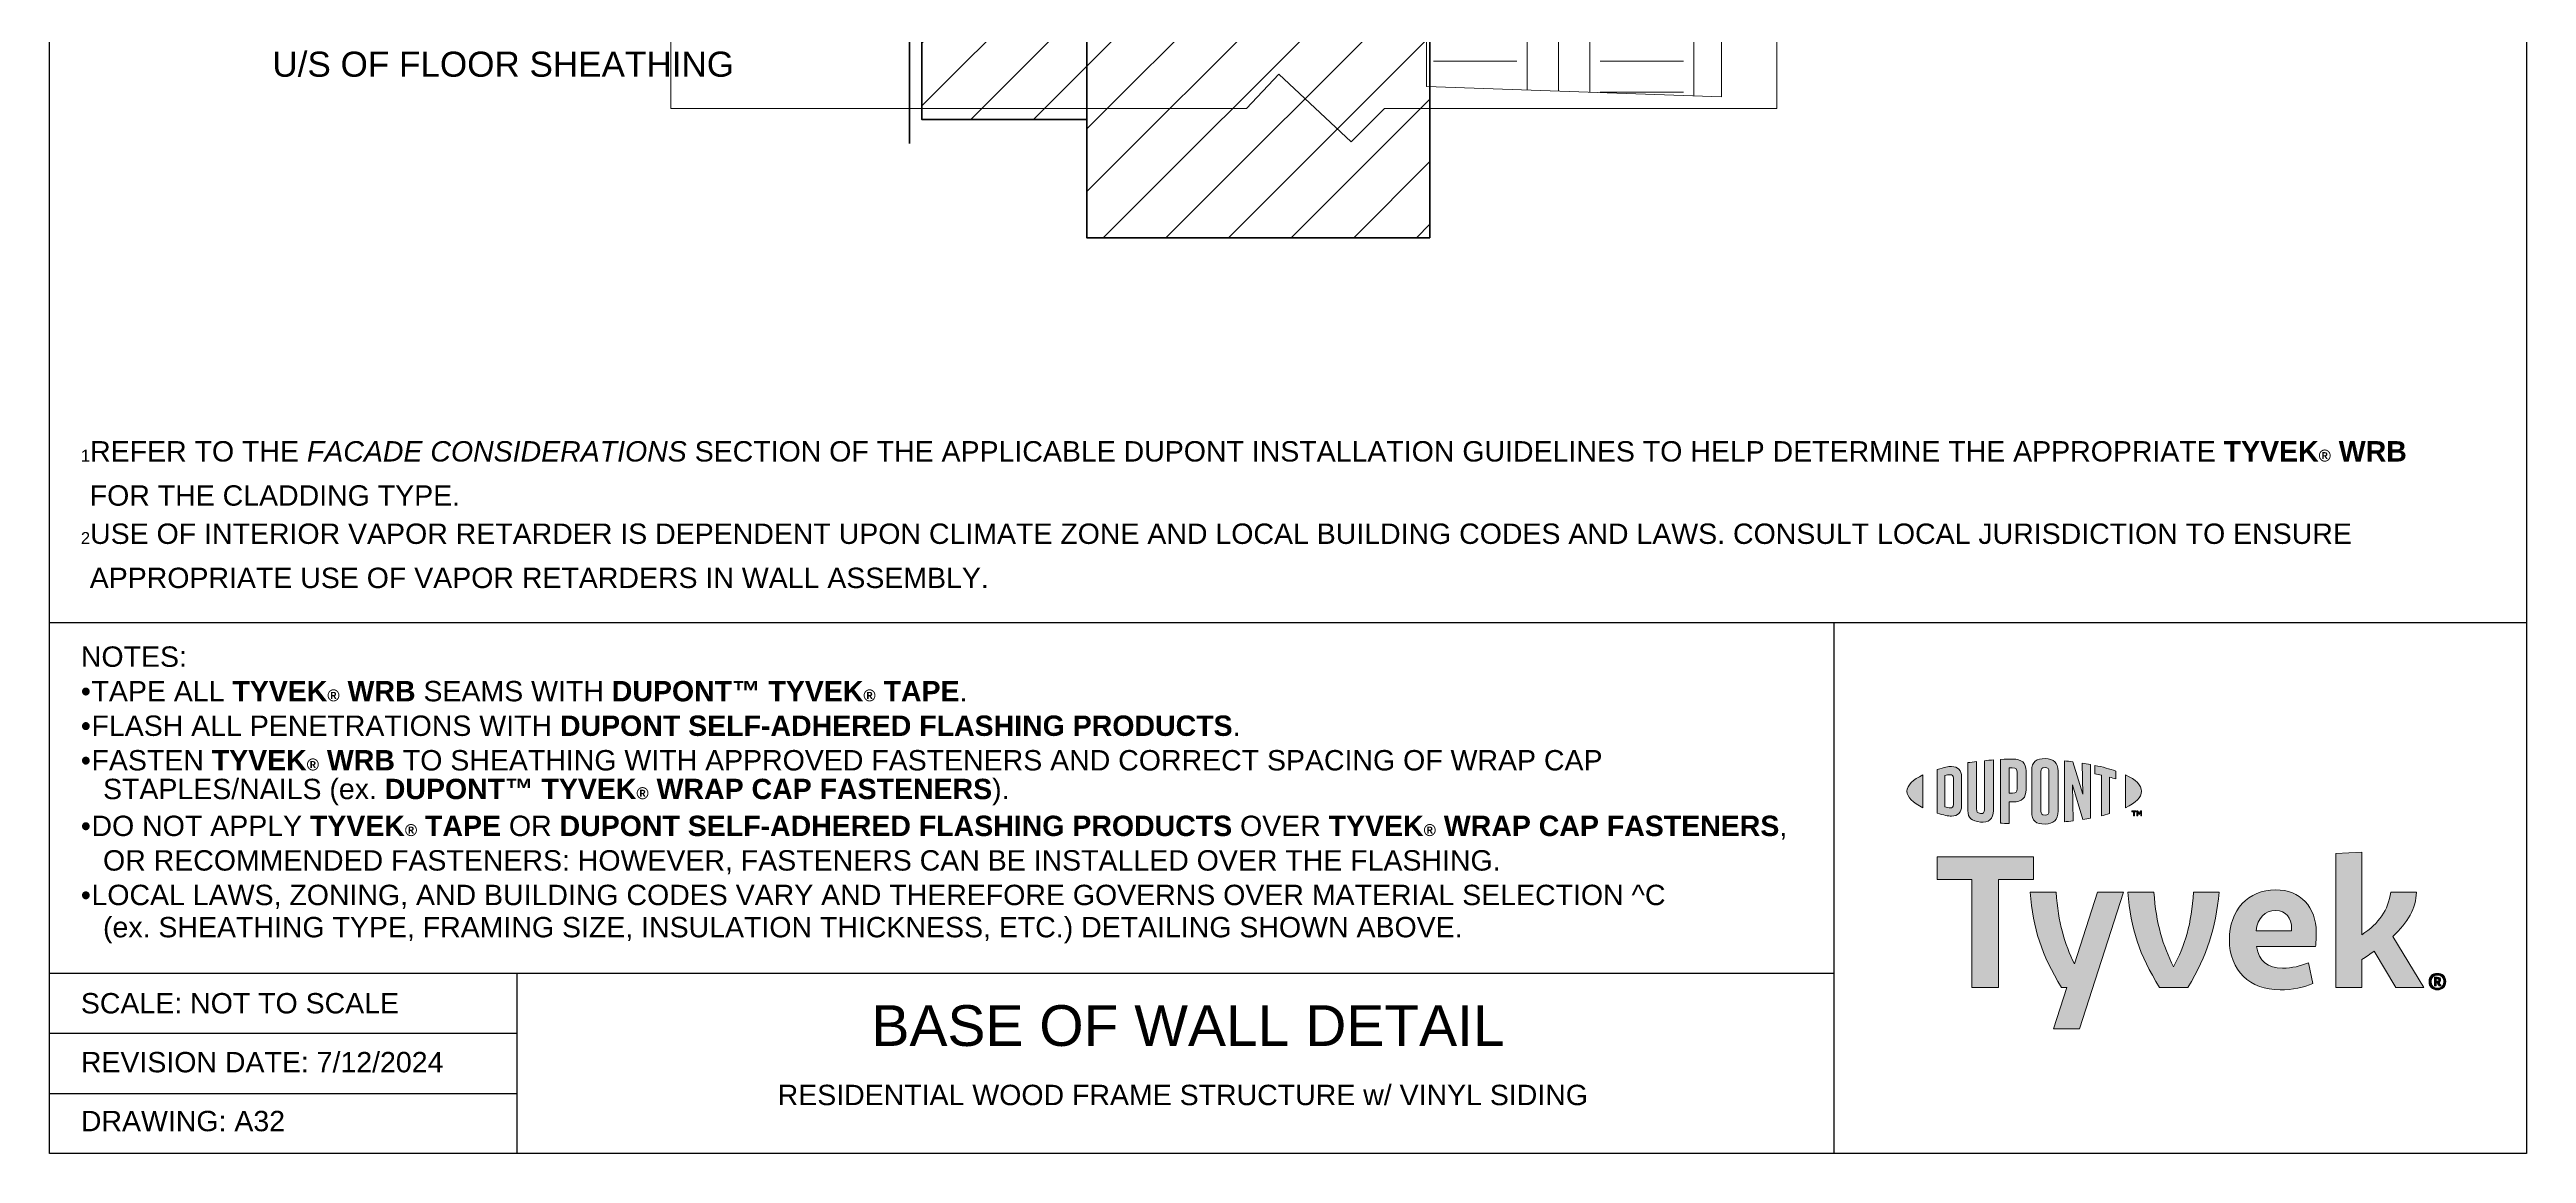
# Model space of a CAD drawing. Extents: x 26 to 585, y -763 to -29.
# Drawn here: x 26 to 585, y -763 to -514 of the extents above; entities that cross this region are included whole.
import ezdxf

# ---------------------------------------------------------------- set-up
doc = ezdxf.new("R2010")
doc.units = 0
doc.header["$MEASUREMENT"] = 0
for name, color, linetype, lineweight in [('background', 7, 'Continuous', 0), ('diagram', 7, 'Continuous', 0), ('text', 7, 'Continuous', 0)]:
    doc.layers.add(name, color=color, linetype=linetype, lineweight=lineweight)
pattern_1 = [(45, (0, 0), (-7.07107, 7.07107), [])]

# ---------------------------------------------------------------- blocks, each defined once
blk = doc.blocks.new('Block_1')
at = {"layer": 'background', "true_color": 0xe11b22, "transparency": 33554687}
h = blk.add_hatch(color=242, dxfattribs=at)
h.dxf.hatch_style = 2
edge = h.paths.add_edge_path()
edge.add_spline(control_points=[(456.13, -684.01), (456.13, -684.58), (455.78, -684.77), (455.38, -684.77), (455.06, -684.77), (454.57, -684.65), (454.17, -684.54), (454.17, -684.54), (454.17, -677.47), (454.17, -677.47), (454.57, -677.36), (455.06, -677.25), (455.38, -677.25), (455.78, -677.25), (456.13, -677.44), (456.13, -678.01), (456.13, -678.01), (456.13, -684.01), (456.13, -684.01)], knot_values=[0, 0, 0, 0, 1, 1, 1, 2, 2, 2, 3, 3, 3, 4, 4, 4, 5, 5, 5, 6, 6, 6, 6], degree=3, periodic=0)
edge = h.paths.add_edge_path()
edge.add_spline(control_points=[(455.64, -675.4), (455, -675.4), (454.08, -675.59), (452.41, -676.11), (452.41, -676.11), (452.41, -685.91), (452.41, -685.91), (453.88, -686.36), (455, -686.62), (455.64, -686.62), (457.12, -686.62), (457.95, -685.71), (457.95, -684.26), (457.95, -684.26), (457.95, -677.75), (457.95, -677.75), (457.95, -676.3), (457.12, -675.4), (455.64, -675.4)], knot_values=[0, 0, 0, 0, 1, 1, 1, 2, 2, 2, 3, 3, 3, 4, 4, 4, 5, 5, 5, 6, 6, 6, 6], degree=3, periodic=0)
h = blk.add_hatch(color=242, dxfattribs=at)
h.dxf.hatch_style = 2
edge = h.paths.add_edge_path()
edge.add_spline(control_points=[(463.1, -685.16), (463.1, -685.73), (462.91, -686.09), (462.2, -686), (461.5, -685.92), (461.32, -685.62), (461.32, -684.95), (461.32, -684.95), (461.32, -674.28), (461.32, -674.28), (460.85, -674.33), (459.82, -674.47), (459.38, -674.53), (459.38, -674.53), (459.38, -685.33), (459.38, -685.33), (459.38, -687.05), (460.22, -687.72), (462.2, -687.95), (464.01, -688.16), (465.12, -687.24), (465.12, -685.33), (465.12, -685.33), (465.12, -673.93), (465.12, -673.93), (464.74, -673.95), (463.5, -674.05), (463.1, -674.09), (463.1, -674.09), (463.1, -685.16), (463.1, -685.16)], knot_values=[0, 0, 0, 0, 1, 1, 1, 2, 2, 2, 3, 3, 3, 4, 4, 4, 5, 5, 5, 6, 6, 6, 7, 7, 7, 8, 8, 8, 9, 9, 9, 10, 10, 10, 10], degree=3, periodic=0)
h = blk.add_hatch(color=242, dxfattribs=at)
h.dxf.hatch_style = 2
edge = h.paths.add_edge_path()
edge.add_spline(control_points=[(470.46, -680.47), (470.46, -681.09), (470.24, -681.4), (469.42, -681.41), (469.42, -681.41), (468.72, -681.41), (468.72, -681.41), (468.72, -681.41), (468.72, -675.74), (468.72, -675.74), (469.03, -675.72), (469.2, -675.72), (469.39, -675.72), (470.27, -675.72), (470.46, -676.05), (470.46, -676.69), (470.46, -676.69), (470.46, -680.47), (470.46, -680.47)], knot_values=[0, 0, 0, 0, 1, 1, 1, 2, 2, 2, 3, 3, 3, 4, 4, 4, 5, 5, 5, 6, 6, 6, 6], degree=3, periodic=0)
edge = h.paths.add_edge_path()
edge.add_spline(control_points=[(469.51, -673.71), (469.15, -673.71), (467.87, -673.76), (466.7, -673.83), (466.7, -673.83), (466.7, -688.19), (466.7, -688.19), (467.1, -688.21), (468.15, -688.27), (468.72, -688.28), (468.72, -688.28), (468.72, -683.4), (468.72, -683.4), (468.72, -683.4), (469.51, -683.4), (469.51, -683.4), (471.62, -683.4), (472.5, -682.45), (472.5, -680.62), (472.5, -680.62), (472.5, -676.39), (472.5, -676.39), (472.5, -674.6), (471.51, -673.71), (469.51, -673.71)], knot_values=[0, 0, 0, 0, 1, 1, 1, 2, 2, 2, 3, 3, 3, 4, 4, 4, 5, 5, 5, 6, 6, 6, 7, 7, 7, 8, 8, 8, 8], degree=3, periodic=0)
h = blk.add_hatch(color=242, dxfattribs=at)
h.dxf.hatch_style = 2
edge = h.paths.add_edge_path()
edge.add_spline(control_points=[(477.67, -685.49), (477.67, -686.06), (477.48, -686.35), (476.77, -686.37), (476.03, -686.39), (475.83, -686.08), (475.83, -685.49), (475.83, -685.49), (475.83, -676.53), (475.83, -676.53), (475.83, -675.95), (476.03, -675.62), (476.77, -675.64), (477.48, -675.66), (477.67, -675.97), (477.67, -676.53), (477.67, -676.53), (477.67, -685.49), (477.67, -685.49)], knot_values=[0, 0, 0, 0, 1, 1, 1, 2, 2, 2, 3, 3, 3, 4, 4, 4, 5, 5, 5, 6, 6, 6, 6], degree=3, periodic=0)
edge = h.paths.add_edge_path()
edge.add_spline(control_points=[(476.77, -673.63), (474.89, -673.54), (473.78, -674.37), (473.78, -676.26), (473.78, -676.26), (473.78, -685.66), (473.78, -685.66), (473.78, -687.65), (474.79, -688.48), (476.77, -688.39), (478.7, -688.31), (479.71, -687.57), (479.71, -685.45), (479.71, -685.45), (479.71, -676.48), (479.71, -676.48), (479.71, -674.45), (478.8, -673.73), (476.77, -673.63)], knot_values=[0, 0, 0, 0, 1, 1, 1, 2, 2, 2, 3, 3, 3, 4, 4, 4, 5, 5, 5, 6, 6, 6, 6], degree=3, periodic=0)
h = blk.add_hatch(color=242, dxfattribs=at)
h.dxf.hatch_style = 2
edge = h.paths.add_edge_path()
edge.add_spline(control_points=[(485.31, -681.63), (485.31, -681.63), (483.07, -674.33), (483.07, -674.33), (482.46, -674.25), (481.73, -674.17), (481.16, -674.12), (481.16, -674.12), (481.16, -687.9), (481.16, -687.9), (481.56, -687.86), (482.57, -687.75), (483.1, -687.68), (483.1, -687.68), (482.94, -679.56), (482.94, -679.56), (482.94, -679.56), (485.31, -687.36), (485.31, -687.36), (485.81, -687.28), (486.55, -687.16), (487.03, -687.06), (487.03, -687.06), (487.03, -674.95), (487.03, -674.95), (486.53, -674.85), (485.61, -674.7), (485.17, -674.63), (485.17, -674.63), (485.31, -681.63), (485.31, -681.63)], knot_values=[0, 0, 0, 0, 1, 1, 1, 2, 2, 2, 3, 3, 3, 4, 4, 4, 5, 5, 5, 6, 6, 6, 7, 7, 7, 8, 8, 8, 9, 9, 9, 10, 10, 10, 10], degree=3, periodic=0)
h = blk.add_hatch(color=242, dxfattribs=at)
h.dxf.hatch_style = 2
edge = h.paths.add_edge_path()
edge.add_spline(control_points=[(488.03, -677.07), (488.53, -677.16), (489.02, -677.26), (489.5, -677.36), (489.5, -677.36), (489.5, -686.53), (489.5, -686.53), (489.94, -686.43), (490.76, -686.21), (491.31, -686.05), (491.31, -686.05), (491.31, -677.8), (491.31, -677.8), (491.83, -677.93), (492.33, -678.07), (492.78, -678.2), (492.78, -678.2), (492.78, -676.43), (492.78, -676.43), (491.35, -675.93), (489.82, -675.53), (488.03, -675.15), (488.03, -675.15), (488.03, -677.07), (488.03, -677.07)], knot_values=[0, 0, 0, 0, 1, 1, 1, 2, 2, 2, 3, 3, 3, 4, 4, 4, 5, 5, 5, 6, 6, 6, 7, 7, 7, 8, 8, 8, 8], degree=3, periodic=0)
h = blk.add_hatch(color=242, dxfattribs=at)
h.dxf.hatch_style = 2
edge = h.paths.add_edge_path()
edge.add_spline(control_points=[(445.62, -680.99), (445.62, -682.34), (446.93, -683.61), (449.23, -684.7), (449.23, -684.7), (449.23, -677.3), (449.23, -677.3), (446.93, -678.38), (445.62, -679.64), (445.62, -680.99)], knot_values=[0, 0, 0, 0, 1, 1, 1, 2, 2, 2, 3, 3, 3, 3], degree=3, periodic=0)
h = blk.add_hatch(color=242, dxfattribs=at)
h.dxf.hatch_style = 2
edge = h.paths.add_edge_path()
edge.add_spline(control_points=[(498.56, -680.99), (498.56, -682.35), (497.25, -683.61), (494.95, -684.7), (494.95, -684.7), (494.95, -677.3), (494.95, -677.3), (497.25, -678.38), (498.56, -679.64), (498.56, -680.99)], knot_values=[0, 0, 0, 0, 1, 1, 1, 2, 2, 2, 3, 3, 3, 3], degree=3, periodic=0)
h = blk.add_hatch(color=242, dxfattribs=at)
h.dxf.hatch_style = 2
edge = h.paths.add_edge_path()
edge.add_spline(control_points=[(497.49, -685.44), (497.49, -685.44), (497.71, -685.44), (497.71, -685.44), (497.71, -685.44), (498.03, -685.95), (498.03, -685.95), (498.03, -685.95), (498.35, -685.44), (498.35, -685.44), (498.35, -685.44), (498.56, -685.44), (498.56, -685.44), (498.56, -685.44), (498.56, -686.51), (498.56, -686.51), (498.56, -686.51), (498.37, -686.51), (498.37, -686.51), (498.37, -686.51), (498.37, -685.75), (498.37, -685.75), (498.37, -685.75), (498.04, -686.26), (498.04, -686.26), (498.04, -686.26), (498.02, -686.26), (498.02, -686.26), (498.02, -686.26), (497.69, -685.75), (497.69, -685.75), (497.69, -685.75), (497.69, -686.51), (497.69, -686.51), (497.69, -686.51), (497.49, -686.51), (497.49, -686.51), (497.49, -686.51), (497.49, -685.44), (497.49, -685.44)], knot_values=[0, 0, 0, 0, 1, 1, 1, 2, 2, 2, 3, 3, 3, 4, 4, 4, 5, 5, 5, 6, 6, 6, 7, 7, 7, 8, 8, 8, 9, 9, 9, 10, 10, 10, 11, 11, 11, 12, 12, 12, 13, 13, 13, 13], degree=3, periodic=0)
edge = h.paths.add_edge_path()
edge.add_spline(control_points=[(496.73, -685.63), (496.73, -685.63), (496.4, -685.63), (496.4, -685.63), (496.4, -685.63), (496.4, -685.44), (496.4, -685.44), (496.4, -685.44), (497.26, -685.44), (497.26, -685.44), (497.26, -685.44), (497.26, -685.63), (497.26, -685.63), (497.26, -685.63), (496.93, -685.63), (496.93, -685.63), (496.93, -685.63), (496.93, -686.51), (496.93, -686.51), (496.93, -686.51), (496.73, -686.51), (496.73, -686.51), (496.73, -686.51), (496.73, -685.63), (496.73, -685.63)], knot_values=[0, 0, 0, 0, 1, 1, 1, 2, 2, 2, 3, 3, 3, 4, 4, 4, 5, 5, 5, 6, 6, 6, 7, 7, 7, 8, 8, 8, 8], degree=3, periodic=0)
at = {"layer": 'background'}
for points, knots in [([(455.64, -675.4), (455, -675.4), (454.08, -675.59), (452.41, -676.11), (452.41, -676.11), (452.41, -685.91), (452.41, -685.91), (453.88, -686.36), (455, -686.62), (455.64, -686.62), (457.12, -686.62), (457.95, -685.71), (457.95, -684.26), (457.95, -684.26), (457.95, -677.75), (457.95, -677.75), (457.95, -676.3), (457.12, -675.4), (455.64, -675.4)], [0, 0, 0, 0, 1, 1, 1, 2, 2, 2, 3, 3, 3, 4, 4, 4, 5, 5, 5, 6, 6, 6, 6]), ([(463.1, -685.16), (463.1, -685.73), (462.91, -686.09), (462.2, -686), (461.5, -685.92), (461.32, -685.62), (461.32, -684.95), (461.32, -684.95), (461.32, -674.28), (461.32, -674.28), (460.85, -674.33), (459.82, -674.47), (459.38, -674.53), (459.38, -674.53), (459.38, -685.33), (459.38, -685.33), (459.38, -687.05), (460.22, -687.72), (462.2, -687.95), (464.01, -688.16), (465.12, -687.24), (465.12, -685.33), (465.12, -685.33), (465.12, -673.93), (465.12, -673.93), (464.74, -673.95), (463.5, -674.05), (463.1, -674.09), (463.1, -674.09), (463.1, -685.16), (463.1, -685.16)], [0, 0, 0, 0, 1, 1, 1, 2, 2, 2, 3, 3, 3, 4, 4, 4, 5, 5, 5, 6, 6, 6, 7, 7, 7, 8, 8, 8, 9, 9, 9, 10, 10, 10, 10]), ([(469.51, -673.71), (469.15, -673.71), (467.87, -673.76), (466.7, -673.83), (466.7, -673.83), (466.7, -688.19), (466.7, -688.19), (467.1, -688.21), (468.15, -688.27), (468.72, -688.28), (468.72, -688.28), (468.72, -683.4), (468.72, -683.4), (468.72, -683.4), (469.51, -683.4), (469.51, -683.4), (471.62, -683.4), (472.5, -682.45), (472.5, -680.62), (472.5, -680.62), (472.5, -676.39), (472.5, -676.39), (472.5, -674.6), (471.51, -673.71), (469.51, -673.71)], [0, 0, 0, 0, 1, 1, 1, 2, 2, 2, 3, 3, 3, 4, 4, 4, 5, 5, 5, 6, 6, 6, 7, 7, 7, 8, 8, 8, 8]), ([(470.46, -680.47), (470.46, -681.09), (470.24, -681.4), (469.42, -681.41), (469.42, -681.41), (468.72, -681.41), (468.72, -681.41), (468.72, -681.41), (468.72, -675.74), (468.72, -675.74), (469.03, -675.72), (469.2, -675.72), (469.39, -675.72), (470.27, -675.72), (470.46, -676.05), (470.46, -676.69), (470.46, -676.69), (470.46, -680.47), (470.46, -680.47)], [0, 0, 0, 0, 1, 1, 1, 2, 2, 2, 3, 3, 3, 4, 4, 4, 5, 5, 5, 6, 6, 6, 6]), ([(476.77, -673.63), (474.89, -673.54), (473.78, -674.37), (473.78, -676.26), (473.78, -676.26), (473.78, -685.66), (473.78, -685.66), (473.78, -687.65), (474.79, -688.48), (476.77, -688.39), (478.7, -688.31), (479.71, -687.57), (479.71, -685.45), (479.71, -685.45), (479.71, -676.48), (479.71, -676.48), (479.71, -674.45), (478.8, -673.73), (476.77, -673.63)], [0, 0, 0, 0, 1, 1, 1, 2, 2, 2, 3, 3, 3, 4, 4, 4, 5, 5, 5, 6, 6, 6, 6]), ([(477.67, -685.49), (477.67, -686.06), (477.48, -686.35), (476.77, -686.37), (476.03, -686.39), (475.83, -686.08), (475.83, -685.49), (475.83, -685.49), (475.83, -676.53), (475.83, -676.53), (475.83, -675.95), (476.03, -675.62), (476.77, -675.64), (477.48, -675.66), (477.67, -675.97), (477.67, -676.53), (477.67, -676.53), (477.67, -685.49), (477.67, -685.49)], [0, 0, 0, 0, 1, 1, 1, 2, 2, 2, 3, 3, 3, 4, 4, 4, 5, 5, 5, 6, 6, 6, 6]), ([(485.31, -681.63), (485.31, -681.63), (483.07, -674.33), (483.07, -674.33), (482.46, -674.25), (481.73, -674.17), (481.16, -674.12), (481.16, -674.12), (481.16, -687.9), (481.16, -687.9), (481.56, -687.86), (482.57, -687.75), (483.1, -687.68), (483.1, -687.68), (482.94, -679.56), (482.94, -679.56), (482.94, -679.56), (485.31, -687.36), (485.31, -687.36), (485.81, -687.28), (486.55, -687.16), (487.03, -687.06), (487.03, -687.06), (487.03, -674.95), (487.03, -674.95), (486.53, -674.85), (485.61, -674.7), (485.17, -674.63), (485.17, -674.63), (485.31, -681.63), (485.31, -681.63)], [0, 0, 0, 0, 1, 1, 1, 2, 2, 2, 3, 3, 3, 4, 4, 4, 5, 5, 5, 6, 6, 6, 7, 7, 7, 8, 8, 8, 9, 9, 9, 10, 10, 10, 10]), ([(488.03, -677.07), (488.53, -677.16), (489.02, -677.26), (489.5, -677.36), (489.5, -677.36), (489.5, -686.53), (489.5, -686.53), (489.94, -686.43), (490.76, -686.21), (491.31, -686.05), (491.31, -686.05), (491.31, -677.8), (491.31, -677.8), (491.83, -677.93), (492.33, -678.07), (492.78, -678.2), (492.78, -678.2), (492.78, -676.43), (492.78, -676.43), (491.35, -675.93), (489.82, -675.53), (488.03, -675.15), (488.03, -675.15), (488.03, -677.07), (488.03, -677.07)], [0, 0, 0, 0, 1, 1, 1, 2, 2, 2, 3, 3, 3, 4, 4, 4, 5, 5, 5, 6, 6, 6, 7, 7, 7, 8, 8, 8, 8]), ([(445.62, -680.99), (445.62, -682.34), (446.93, -683.61), (449.23, -684.7), (449.23, -684.7), (449.23, -677.3), (449.23, -677.3), (446.93, -678.38), (445.62, -679.64), (445.62, -680.99)], [0, 0, 0, 0, 1, 1, 1, 2, 2, 2, 3, 3, 3, 3]), ([(456.13, -684.01), (456.13, -684.58), (455.78, -684.77), (455.38, -684.77), (455.06, -684.77), (454.57, -684.65), (454.17, -684.54), (454.17, -684.54), (454.17, -677.47), (454.17, -677.47), (454.57, -677.36), (455.06, -677.25), (455.38, -677.25), (455.78, -677.25), (456.13, -677.44), (456.13, -678.01), (456.13, -678.01), (456.13, -684.01), (456.13, -684.01)], [0, 0, 0, 0, 1, 1, 1, 2, 2, 2, 3, 3, 3, 4, 4, 4, 5, 5, 5, 6, 6, 6, 6]), ([(498.56, -680.99), (498.56, -682.35), (497.25, -683.61), (494.95, -684.7), (494.95, -684.7), (494.95, -677.3), (494.95, -677.3), (497.25, -678.38), (498.56, -679.64), (498.56, -680.99)], [0, 0, 0, 0, 1, 1, 1, 2, 2, 2, 3, 3, 3, 3]), ([(496.73, -685.63), (496.73, -685.63), (496.4, -685.63), (496.4, -685.63), (496.4, -685.63), (496.4, -685.44), (496.4, -685.44), (496.4, -685.44), (497.26, -685.44), (497.26, -685.44), (497.26, -685.44), (497.26, -685.63), (497.26, -685.63), (497.26, -685.63), (496.93, -685.63), (496.93, -685.63), (496.93, -685.63), (496.93, -686.51), (496.93, -686.51), (496.93, -686.51), (496.73, -686.51), (496.73, -686.51), (496.73, -686.51), (496.73, -685.63), (496.73, -685.63)], [0, 0, 0, 0, 1, 1, 1, 2, 2, 2, 3, 3, 3, 4, 4, 4, 5, 5, 5, 6, 6, 6, 7, 7, 7, 8, 8, 8, 8]), ([(497.49, -685.44), (497.49, -685.44), (497.71, -685.44), (497.71, -685.44), (497.71, -685.44), (498.03, -685.95), (498.03, -685.95), (498.03, -685.95), (498.35, -685.44), (498.35, -685.44), (498.35, -685.44), (498.56, -685.44), (498.56, -685.44), (498.56, -685.44), (498.56, -686.51), (498.56, -686.51), (498.56, -686.51), (498.37, -686.51), (498.37, -686.51), (498.37, -686.51), (498.37, -685.75), (498.37, -685.75), (498.37, -685.75), (498.04, -686.26), (498.04, -686.26), (498.04, -686.26), (498.02, -686.26), (498.02, -686.26), (498.02, -686.26), (497.69, -685.75), (497.69, -685.75), (497.69, -685.75), (497.69, -686.51), (497.69, -686.51), (497.69, -686.51), (497.49, -686.51), (497.49, -686.51), (497.49, -686.51), (497.49, -685.44), (497.49, -685.44)], [0, 0, 0, 0, 1, 1, 1, 2, 2, 2, 3, 3, 3, 4, 4, 4, 5, 5, 5, 6, 6, 6, 7, 7, 7, 8, 8, 8, 9, 9, 9, 10, 10, 10, 11, 11, 11, 12, 12, 12, 13, 13, 13, 13])]:
    blk.add_open_spline(points, degree=3, knots=knots, dxfattribs=at)
blk = doc.blocks.new('Block_5')
at = {"layer": 'background', "true_color": 0x17477e, "transparency": 33554687}
h = blk.add_hatch(color=156, dxfattribs=at)
h.dxf.hatch_style = 2
h.paths.add_polyline_path([(474.14, -695.78), (452.41, -695.78), (452.41, -700.93), (460.25, -700.93), (460.25, -725.32), (466.29, -725.32), (466.29, -700.93), (474.14, -700.93)])
h = blk.add_hatch(color=156, dxfattribs=at)
h.dxf.hatch_style = 2
edge = h.paths.add_edge_path()
edge.add_spline(control_points=[(555.25, -713.8), (555.25, -713.8), (562.26, -725.32), (562.26, -725.32), (562.26, -725.32), (555.93, -725.32), (555.93, -725.32), (555.93, -725.32), (551.08, -717.09), (551.08, -717.09), (550.19, -717.73), (549.26, -718.36), (548.25, -718.99), (548.25, -718.99), (548.25, -725.32), (548.25, -725.32), (548.25, -725.32), (542.42, -725.32), (542.42, -725.32), (542.42, -725.32), (542.42, -695.06), (542.42, -695.06), (542.42, -695.06), (548.25, -694.77), (548.25, -694.77), (548.25, -694.77), (548.25, -713.38), (548.25, -713.38), (552.21, -710.81), (554.16, -707.85), (554.83, -703.76), (554.83, -703.76), (560.61, -703.76), (560.61, -703.76), (560.49, -707.39), (558.63, -710.64), (555.25, -713.8)], knot_values=[0, 0, 0, 0, 1, 1, 1, 2, 2, 2, 3, 3, 3, 4, 4, 4, 5, 5, 5, 6, 6, 6, 7, 7, 7, 8, 8, 8, 9, 9, 9, 10, 10, 10, 11, 11, 11, 12, 12, 12, 12], degree=3, periodic=0)
h = blk.add_hatch(color=156, dxfattribs=at)
h.dxf.hatch_style = 2
edge = h.paths.add_edge_path()
edge.add_spline(control_points=[(510.27, -703.76), (509.89, -710.97), (508.28, -715.87), (505.79, -720.64), (503.39, -715.87), (501.83, -710.97), (501.36, -703.76), (501.36, -703.76), (495.5, -703.76), (495.5, -703.76), (496.13, -712.24), (498.03, -717.68), (502.59, -725.32), (502.59, -725.32), (509.04, -725.32), (509.04, -725.32), (513.43, -717.68), (515.25, -712.24), (516.09, -703.76), (516.09, -703.76), (510.27, -703.76), (510.27, -703.76)], knot_values=[0, 0, 0, 0, 1, 1, 1, 2, 2, 2, 3, 3, 3, 4, 4, 4, 5, 5, 5, 6, 6, 6, 7, 7, 7, 7], degree=3, periodic=0)
h = blk.add_hatch(color=156, dxfattribs=at)
h.dxf.hatch_style = 2
edge = h.paths.add_edge_path()
edge.add_spline(control_points=[(524.4, -712.49), (524.4, -712.49), (532.42, -712.49), (532.42, -712.49), (532.42, -712.49), (532.42, -711.99), (532.42, -711.99), (532.42, -709.62), (531.16, -707.89), (528.83, -707.89), (526.39, -707.89), (524.78, -709.62), (524.4, -712.49)], knot_values=[0, 0, 0, 0, 1, 1, 1, 2, 2, 2, 3, 3, 3, 4, 4, 4, 4], degree=3, periodic=0)
edge = h.paths.add_edge_path()
edge.add_spline(control_points=[(537.19, -724.39), (535.33, -725.24), (532.59, -725.83), (529.81, -725.83), (523.01, -725.83), (518.37, -721.52), (518.37, -714.52), (518.37, -707.81), (522.63, -703.25), (528.83, -703.25), (534.36, -703.25), (537.99, -707.18), (537.99, -712.83), (537.99, -714.1), (537.91, -715.19), (537.82, -716.04), (537.82, -716.04), (524.49, -716.04), (524.49, -716.04), (525.04, -719.41), (527.02, -720.93), (530.4, -720.93), (532.46, -720.93), (534.45, -720.47), (536.26, -719.71), (536.26, -719.71), (537.19, -724.39), (537.19, -724.39)], knot_values=[0, 0, 0, 0, 1, 1, 1, 2, 2, 2, 3, 3, 3, 4, 4, 4, 5, 5, 5, 6, 6, 6, 7, 7, 7, 8, 8, 8, 9, 9, 9, 9], degree=3, periodic=0)
at = {"layer": 'background'}
blk.add_lwpolyline([(474.14, -695.78), (452.41, -695.78), (452.41, -700.93), (460.25, -700.93), (460.25, -725.32), (466.29, -725.32), (466.29, -700.93), (474.14, -700.93)], close=True, dxfattribs=at)
for points, knots in [([(555.25, -713.8), (555.25, -713.8), (562.26, -725.32), (562.26, -725.32), (562.26, -725.32), (555.93, -725.32), (555.93, -725.32), (555.93, -725.32), (551.08, -717.09), (551.08, -717.09), (550.19, -717.73), (549.26, -718.36), (548.25, -718.99), (548.25, -718.99), (548.25, -725.32), (548.25, -725.32), (548.25, -725.32), (542.42, -725.32), (542.42, -725.32), (542.42, -725.32), (542.42, -695.06), (542.42, -695.06), (542.42, -695.06), (548.25, -694.77), (548.25, -694.77), (548.25, -694.77), (548.25, -713.38), (548.25, -713.38), (552.21, -710.81), (554.16, -707.85), (554.83, -703.76), (554.83, -703.76), (560.61, -703.76), (560.61, -703.76), (560.49, -707.39), (558.63, -710.64), (555.25, -713.8)], [0, 0, 0, 0, 1, 1, 1, 2, 2, 2, 3, 3, 3, 4, 4, 4, 5, 5, 5, 6, 6, 6, 7, 7, 7, 8, 8, 8, 9, 9, 9, 10, 10, 10, 11, 11, 11, 12, 12, 12, 12]), ([(510.27, -703.76), (509.89, -710.97), (508.28, -715.87), (505.79, -720.64), (503.39, -715.87), (501.83, -710.97), (501.36, -703.76), (501.36, -703.76), (495.5, -703.76), (495.5, -703.76), (496.13, -712.24), (498.03, -717.68), (502.59, -725.32), (502.59, -725.32), (509.04, -725.32), (509.04, -725.32), (513.43, -717.68), (515.25, -712.24), (516.09, -703.76), (516.09, -703.76), (510.27, -703.76), (510.27, -703.76)], [0, 0, 0, 0, 1, 1, 1, 2, 2, 2, 3, 3, 3, 4, 4, 4, 5, 5, 5, 6, 6, 6, 7, 7, 7, 7]), ([(537.19, -724.39), (535.33, -725.24), (532.59, -725.83), (529.81, -725.83), (523.01, -725.83), (518.37, -721.52), (518.37, -714.52), (518.37, -707.81), (522.63, -703.25), (528.83, -703.25), (534.36, -703.25), (537.99, -707.18), (537.99, -712.83), (537.99, -714.1), (537.91, -715.19), (537.82, -716.04), (537.82, -716.04), (524.49, -716.04), (524.49, -716.04), (525.04, -719.41), (527.02, -720.93), (530.4, -720.93), (532.46, -720.93), (534.45, -720.47), (536.26, -719.71), (536.26, -719.71), (537.19, -724.39), (537.19, -724.39)], [0, 0, 0, 0, 1, 1, 1, 2, 2, 2, 3, 3, 3, 4, 4, 4, 5, 5, 5, 6, 6, 6, 7, 7, 7, 8, 8, 8, 9, 9, 9, 9]), ([(524.4, -712.49), (524.4, -712.49), (532.42, -712.49), (532.42, -712.49), (532.42, -712.49), (532.42, -711.99), (532.42, -711.99), (532.42, -709.62), (531.16, -707.89), (528.83, -707.89), (526.39, -707.89), (524.78, -709.62), (524.4, -712.49)], [0, 0, 0, 0, 1, 1, 1, 2, 2, 2, 3, 3, 3, 4, 4, 4, 4])]:
    blk.add_open_spline(points, degree=3, knots=knots, dxfattribs=at)
blk = doc.blocks.new('Block_4')
at = {"layer": 'background', "true_color": 0x17477e, "transparency": 33554687}
h = blk.add_hatch(color=156, dxfattribs=at)
h.dxf.hatch_style = 2
edge = h.paths.add_edge_path()
edge.add_spline(control_points=[(488.64, -703.76), (488.64, -703.76), (483.41, -719.99), (483.41, -719.99), (481.19, -715.42), (479.74, -710.65), (479.3, -703.76), (479.3, -703.76), (473.43, -703.76), (473.43, -703.76), (474.07, -712.24), (475.97, -717.68), (480.52, -725.32), (480.52, -725.32), (481.7, -725.32), (481.7, -725.32), (481.7, -725.32), (478.71, -734.6), (478.71, -734.6), (478.71, -734.6), (484.53, -734.6), (484.53, -734.6), (484.53, -734.6), (494.46, -703.76), (494.46, -703.76), (494.46, -703.76), (488.64, -703.76), (488.64, -703.76)], knot_values=[0, 0, 0, 0, 1, 1, 1, 2, 2, 2, 3, 3, 3, 4, 4, 4, 5, 5, 5, 6, 6, 6, 7, 7, 7, 8, 8, 8, 9, 9, 9, 9], degree=3, periodic=0)
at = {"layer": 'background'}
blk.add_open_spline([(488.64, -703.76), (488.64, -703.76), (483.41, -719.99), (483.41, -719.99), (481.19, -715.42), (479.74, -710.65), (479.3, -703.76), (479.3, -703.76), (473.43, -703.76), (473.43, -703.76), (474.07, -712.24), (475.97, -717.68), (480.52, -725.32), (480.52, -725.32), (481.7, -725.32), (481.7, -725.32), (481.7, -725.32), (478.71, -734.6), (478.71, -734.6), (478.71, -734.6), (484.53, -734.6), (484.53, -734.6), (484.53, -734.6), (494.46, -703.76), (494.46, -703.76), (494.46, -703.76), (488.64, -703.76), (488.64, -703.76)], degree=3, knots=[0, 0, 0, 0, 1, 1, 1, 2, 2, 2, 3, 3, 3, 4, 4, 4, 5, 5, 5, 6, 6, 6, 7, 7, 7, 8, 8, 8, 9, 9, 9, 9], dxfattribs=at)
blk.add_blockref('Block_5', (0, 0), dxfattribs=at)
blk = doc.blocks.new('Block_6')
at = {"layer": 'background', "true_color": 0x17477e, "transparency": 33554687}
h = blk.add_hatch(color=156, dxfattribs=at)
h.dxf.hatch_style = 2
edge = h.paths.add_edge_path()
edge.add_spline(control_points=[(565.05, -723.33), (565.05, -723.33), (565.05, -723.89), (565.05, -723.89), (565.05, -723.89), (565.29, -723.89), (565.29, -723.89), (565.53, -723.89), (565.65, -723.82), (565.65, -723.61), (565.65, -723.4), (565.53, -723.33), (565.29, -723.33), (565.29, -723.33), (565.05, -723.33), (565.05, -723.33)], knot_values=[0, 0, 0, 0, 1, 1, 1, 2, 2, 2, 3, 3, 3, 4, 4, 4, 5, 5, 5, 5], degree=3, periodic=0)
edge = h.paths.add_edge_path()
edge.add_spline(control_points=[(564.64, -722.98), (564.64, -722.98), (565.29, -722.98), (565.29, -722.98), (565.8, -722.98), (566.05, -723.22), (566.05, -723.61), (566.05, -723.88), (565.93, -724.07), (565.68, -724.17), (565.81, -724.41), (565.97, -724.64), (566.18, -724.89), (566.18, -724.89), (565.69, -724.89), (565.69, -724.89), (565.51, -724.67), (565.38, -724.46), (565.27, -724.23), (565.27, -724.23), (565.05, -724.23), (565.05, -724.23), (565.05, -724.23), (565.05, -724.89), (565.05, -724.89), (565.05, -724.89), (564.64, -724.89), (564.64, -724.89), (564.64, -724.89), (564.64, -722.98), (564.64, -722.98)], knot_values=[0, 0, 0, 0, 1, 1, 1, 2, 2, 2, 3, 3, 3, 4, 4, 4, 5, 5, 5, 6, 6, 6, 7, 7, 7, 8, 8, 8, 9, 9, 9, 10, 10, 10, 10], degree=3, periodic=0)
edge = h.paths.add_edge_path()
edge.add_spline(control_points=[(565.32, -722.49), (564.4, -722.49), (563.88, -723.02), (563.88, -723.97), (563.88, -724.93), (564.4, -725.45), (565.32, -725.45), (566.23, -725.45), (566.76, -724.93), (566.76, -723.97), (566.76, -723.02), (566.23, -722.49), (565.32, -722.49)], knot_values=[0, 0, 0, 0, 1, 1, 1, 2, 2, 2, 3, 3, 3, 4, 4, 4, 4], degree=3, periodic=0)
edge = h.paths.add_edge_path()
edge.add_spline(control_points=[(565.32, -722.11), (566.45, -722.11), (567.2, -722.83), (567.2, -723.97), (567.2, -725.11), (566.44, -725.83), (565.32, -725.83), (564.17, -725.83), (563.44, -725.11), (563.44, -723.97), (563.44, -722.83), (564.18, -722.11), (565.32, -722.11)], knot_values=[0, 0, 0, 0, 1, 1, 1, 2, 2, 2, 3, 3, 3, 4, 4, 4, 4], degree=3, periodic=0)
at = {"layer": 'background'}
for points, knots in [([(565.32, -722.11), (566.45, -722.11), (567.2, -722.83), (567.2, -723.97), (567.2, -725.11), (566.44, -725.83), (565.32, -725.83), (564.17, -725.83), (563.44, -725.11), (563.44, -723.97), (563.44, -722.83), (564.18, -722.11), (565.32, -722.11)], [0, 0, 0, 0, 1, 1, 1, 2, 2, 2, 3, 3, 3, 4, 4, 4, 4]), ([(565.32, -722.49), (564.4, -722.49), (563.88, -723.02), (563.88, -723.97), (563.88, -724.93), (564.4, -725.45), (565.32, -725.45), (566.23, -725.45), (566.76, -724.93), (566.76, -723.97), (566.76, -723.02), (566.23, -722.49), (565.32, -722.49)], [0, 0, 0, 0, 1, 1, 1, 2, 2, 2, 3, 3, 3, 4, 4, 4, 4]), ([(564.64, -722.98), (564.64, -722.98), (565.29, -722.98), (565.29, -722.98), (565.8, -722.98), (566.05, -723.22), (566.05, -723.61), (566.05, -723.88), (565.93, -724.07), (565.68, -724.17), (565.81, -724.41), (565.97, -724.64), (566.18, -724.89), (566.18, -724.89), (565.69, -724.89), (565.69, -724.89), (565.51, -724.67), (565.38, -724.46), (565.27, -724.23), (565.27, -724.23), (565.05, -724.23), (565.05, -724.23), (565.05, -724.23), (565.05, -724.89), (565.05, -724.89), (565.05, -724.89), (564.64, -724.89), (564.64, -724.89), (564.64, -724.89), (564.64, -722.98), (564.64, -722.98)], [0, 0, 0, 0, 1, 1, 1, 2, 2, 2, 3, 3, 3, 4, 4, 4, 5, 5, 5, 6, 6, 6, 7, 7, 7, 8, 8, 8, 9, 9, 9, 10, 10, 10, 10]), ([(565.05, -723.33), (565.05, -723.33), (565.05, -723.89), (565.05, -723.89), (565.05, -723.89), (565.29, -723.89), (565.29, -723.89), (565.53, -723.89), (565.65, -723.82), (565.65, -723.61), (565.65, -723.4), (565.53, -723.33), (565.29, -723.33), (565.29, -723.33), (565.05, -723.33), (565.05, -723.33)], [0, 0, 0, 0, 1, 1, 1, 2, 2, 2, 3, 3, 3, 4, 4, 4, 5, 5, 5, 5])]:
    blk.add_open_spline(points, degree=3, knots=knots, dxfattribs=at)
blk = doc.blocks.new('Block_3')
at = {"layer": 'background'}
for name in ['Block_4', 'Block_6']:
    blk.add_blockref(name, (0, 0), dxfattribs=at)
blk = doc.blocks.new('Block_2')
at = {"layer": 'background'}
blk.add_blockref('Block_3', (0, 0), dxfattribs=at)
blk = doc.blocks.new('Block_0')
at = {"layer": 'background'}
for name in ['Block_1', 'Block_2']:
    blk.add_blockref(name, (0, 0), dxfattribs=at)
blk = doc.blocks.new('Block_7')
at = {"layer": 'background', "color": 250, "lineweight": 25, "true_color": 0x231f20}
for p, q in [((26.46, -642.9), (585.42, -642.9)), ((429.12, -642.9), (429.12, -762.78)), ((26.46, -722.04), (429.12, -722.04)), ((131.88, -722.04), (131.88, -762.78)), ((26.46, -735.6), (131.88, -735.6)), ((26.46, -749.22), (131.88, -749.22))]:
    blk.add_line(p, q, dxfattribs=at)
blk.add_lwpolyline([(585.42, -762.78), (26.46, -762.78), (26.46, -29.1), (585.42, -29.1)], close=True, dxfattribs=at)
blk = doc.blocks.new('Block_10')
at = {"layer": 'diagram'}
blk.add_lwpolyline([(403.76, -496.24), (337.16, -493.91), (337.16, -521.85), (403.73, -524.17)], close=True, dxfattribs=at)
at = {"layer": 'diagram', "color": 18, "lineweight": 18, "true_color": 0x000000}
for points in [[(337.16, -497.34), (337.16, -497.34), (338.79, -497.34), (338.79, -497.34)], [(341.14, -506.73), (341.14, -506.73), (341.14, -494.06), (341.14, -494.06)], [(348.18, -506.73), (348.18, -506.73), (348.18, -494.3), (348.18, -494.3)], [(355.23, -506.73), (355.23, -506.73), (355.23, -494.55), (355.23, -494.55)], [(357.58, -497.34), (357.58, -497.34), (376.37, -497.34), (376.37, -497.34)], [(378.72, -506.73), (378.72, -506.73), (378.72, -495.36), (378.72, -495.36)], [(385.77, -506.73), (385.77, -506.73), (385.77, -495.61), (385.77, -495.61)], [(392.81, -506.73), (392.81, -506.73), (392.81, -495.86), (392.81, -495.86)], [(395.16, -497.34), (395.16, -497.34), (403.76, -497.34), (403.76, -497.34)], [(337.16, -504.38), (337.16, -504.38), (338.79, -504.38), (338.79, -504.38)], [(357.58, -504.38), (357.58, -504.38), (376.37, -504.38), (376.37, -504.38)], [(359.93, -522.65), (359.93, -522.65), (359.93, -506.73), (359.93, -506.73)], [(366.98, -522.89), (366.98, -522.89), (366.98, -506.73), (366.98, -506.73)], [(374.02, -523.14), (374.02, -523.14), (374.02, -506.73), (374.02, -506.73)], [(395.16, -504.38), (395.16, -504.38), (403.75, -504.38), (403.75, -504.38)], [(397.51, -523.95), (397.51, -523.95), (397.51, -506.73), (397.51, -506.73)], [(338.79, -509.08), (338.79, -509.08), (357.58, -509.08), (357.58, -509.08)], [(376.37, -509.08), (376.37, -509.08), (395.16, -509.08), (395.16, -509.08)], [(338.79, -516.13), (338.79, -516.13), (357.58, -516.13), (357.58, -516.13)], [(376.37, -516.13), (376.37, -516.13), (395.16, -516.13), (395.16, -516.13)], [(376.37, -523.17), (376.37, -523.17), (395.16, -523.17), (395.16, -523.17)]]:
    blk.add_open_spline(points, degree=3, dxfattribs=at)
blk = doc.blocks.new('Block_8')
at = {"layer": 'diagram', "true_color": 0x000000, "transparency": 33554687}
h = blk.add_hatch(dxfattribs=at)
h.set_pattern_fill('_U', color=18, scale=10, angle=45, style=2, pattern_type=0)
h.set_pattern_definition(pattern_1)
h.paths.add_polyline_path([(260.54, -422.96), (260.54, -529.34), (223.32, -529.34), (223.32, -422.96)])
h = blk.add_hatch(dxfattribs=at)
h.set_pattern_fill('_U', color=18, scale=10, angle=45, style=2, pattern_type=0)
h.set_pattern_definition(pattern_1)
h.paths.add_polyline_path([(337.98, -556), (260.54, -556), (260.54, -427.66), (337.98, -427.66)])
at = {"layer": 'diagram', "color": 18, "lineweight": 35, "true_color": 0x000000}
blk.add_line((337.98, -444.17), (337.98, -547.03), dxfattribs=at)
at = {"layer": 'diagram'}
blk.add_lwpolyline([(166.64, -526.84), (296.59, -526.84), (303.85, -519.08), (320.18, -534.36), (327.7, -526.84), (416.29, -526.84), (416.29, -175.19), (323.02, -175.19), (315.51, -182.7), (299.18, -167.43), (291.92, -175.19), (166.64, -175.19), (166.64, -328.77), (174.02, -336.29), (158.74, -352.62), (166.64, -359.88)], close=True, dxfattribs=at)
at = {"layer": 'diagram', "color": 113, "lineweight": 70, "true_color": 0x82ca9c}
blk.add_lwpolyline([(220.51, -534.71), (220.51, -301.13), (194.13, -301.13)], dxfattribs=at)
at = {"layer": 'diagram', "color": 250, "lineweight": 35, "true_color": 0x231f20}
for points in [[(260.54, -422.96), (260.54, -529.34), (223.32, -529.34), (223.32, -422.96)], [(337.98, -556), (260.54, -556), (260.54, -427.66), (337.98, -427.66)]]:
    blk.add_lwpolyline(points, close=True, dxfattribs=at)
at = {"layer": 'diagram'}
blk.add_blockref('Block_10', (0, 0), dxfattribs=at)

msp = doc.modelspace()

# ---------------------------------------------------------------- linework, layer by layer
at = {"layer": 'diagram', "color": 250, "lineweight": 18, "true_color": 0x231f20}
msp.add_lwpolyline([(213.48, -526.84), (296.59, -526.84), (303.85, -519.08), (320.18, -534.36), (327.7, -526.84), (411.65, -526.84)], dxfattribs=at)

# ---------------------------------------------------------------- block references
at = {"layer": 'background'}
for name in ['Block_7', 'Block_0']:
    msp.add_blockref(name, (0, 0), dxfattribs=at)
at = {"layer": 'diagram'}
msp.add_blockref('Block_8', (0, 0), dxfattribs=at)

# ---------------------------------------------------------------- texts
at = {"layer": 'text', "char_height": 0.2, "attachment_point": 7}
for s, insert in [('\\C250;\\c2105123;\\FArial|b0|i0|c1;\\H5.664000;\\W1.000000;U/S OF FLOOR SHEATHING', (76.75, -519.74)), ('\\C250;\\c2105123;\\FArial|b0|i0|c1;\\H2.682966;\\W1.000000;1\\H4.602000;REFER TO THE \\FArial Italic|b0|i1|c1;FACADE CONSIDERATIONS \\FArial|b0|i0|c1;SECTION OF THE APPLICABLE DUPONT INSTALLATION GUIDELINES TO HELP DETERMINE THE APPROPRIATE \\C165;\\c11033150;\\FArial Bold|b1|i0|c1;TYVEK\\H2.682966;®\\H4.602000; WRB ', (33.53, -606.61)), ('\\C250;\\c2105123;\\FArial|b0|i0|c1;\\H4.602000;\\W1.000000;FOR THE CLADDING TYPE.', (35.53, -616.58)), ('\\C250;\\c2105123;\\FArial|b0|i0|c1;\\H2.682966;\\W1.000000;2\\H4.602000;USE OF INTERIOR VAPOR RETARDER IS DEPENDENT UPON CLIMATE ZONE AND LOCAL BUILDING CODES AND LAWS. CONSULT LOCAL JURISDICTION TO ENSURE ', (33.53, -625.21)), ('\\C250;\\c2105123;\\FArial|b0|i0|c1;\\H4.602000;\\W1.000000;APPROPRIATE USE OF VAPOR RETARDERS IN WALL ASSEMBLY.', (35.53, -635.18)), ('\\C250;\\c2105123;\\FArial|b0|i0|c1;\\H4.602000;\\W1.000000;NOTES:', (33.53, -652.96)), ('\\C250;\\c2105123;\\FArial|b0|i0|c1;\\H4.602000;\\W1.000000;•^ITAPE ALL \\C165;\\c11033150;\\FArial Bold|b1|i0|c1;TYVEK\\H2.682966;®\\H4.602000; WRB \\C250;\\c2105123;\\FArial|b0|i0|c1;SEAMS WITH \\C142;\\c14789159;\\FArial Bold|b1|i0|c1;DUPONT™ TYVEK\\H2.682966;®\\H4.602000; TAPE\\C250;\\c2105123;\\FArial|b0|i0|c1;.', (33.53, -660.76)), ('\\C250;\\c2105123;\\FArial|b0|i0|c1;\\H4.602000;\\W1.000000;•^IFLASH ALL PENETRATIONS WITH \\C240;\\c4339695;\\FArial Bold|b1|i0|c1;DUPONT SELF-ADHERED FLASHING PRODUCTS\\C250;\\c2105123;\\FArial|b0|i0|c1;.', (33.53, -668.56)), ('\\C250;\\c2105123;\\FArial|b0|i0|c1;\\H4.602000;\\W1.000000;•^IFASTEN \\C165;\\c11033150;\\FArial Bold|b1|i0|c1;TYVEK\\H2.682966;®\\H4.602000; WRB \\C250;\\c2105123;\\FArial|b0|i0|c1;TO SHEATHING WITH APPROVED FASTENERS AND CORRECT SPACING OF WRAP CAP ', (33.53, -676.36)), ('\\C250;\\c2105123;\\FArial|b0|i0|c1;\\H4.602000;\\W1.000000;STAPLES/NAILS (ex. \\C165;\\c11033150;\\FArial Bold|b1|i0|c1;DUPONT™ TYVEK\\H2.682966;®\\H4.602000; WRAP CAP FASTENERS\\C250;\\c2105123;\\FArial|b0|i0|c1;).', (38.53, -684.16)), ('\\C250;\\c2105123;\\FArial|b0|i0|c1;\\H4.602000;\\W1.000000;•^IDO NOT APPLY \\C142;\\c14789159;\\FArial Bold|b1|i0|c1;TYVEK\\H2.682966;®\\H4.602000; TAPE\\C165;\\c11033150; \\C250;\\c2105123;\\FArial|b0|i0|c1;OR \\C240;\\c4339695;\\FArial Bold|b1|i0|c1;DUPONT SELF-ADHERED FLASHING PRODUCTS \\C250;\\c2105123;\\FArial|b0|i0|c1;OVER \\C165;\\c11033150;\\FArial Bold|b1|i0|c1;TYVEK\\H2.682966;®\\H4.602000; WRAP CAP FASTENERS\\C250;\\c2105123;\\FArial|b0|i0|c1;, ', (33.53, -691.96)), ('\\C250;\\c2105123;\\FArial|b0|i0|c1;\\H4.602000;\\W1.000000;OR RECOMMENDED FASTENERS: HOWEVER, FASTENERS CAN BE INSTALLED OVER THE FLASHING.', (38.53, -699.76)), ('\\C250;\\c2105123;\\FArial|b0|i0|c1;\\H4.602000;\\W1.000000;•^ILOCAL LAWS, ZONING, AND BUILDING CODES VARY AND THEREFORE GOVERNS OVER MATERIAL SELECTION ^C', (33.53, -707.56)), ('\\C250;\\c2105123;\\FArial|b0|i0|c1;\\H4.602000;\\W1.000000;(ex. SHEATHING TYPE, FRAMING SIZE, INSULATION THICKNESS, ETC.) DETAILING SHOWN ABOVE.', (38.53, -715.36)), ('\\C250;\\c2105123;\\FArial|b0|i0|c1;\\H4.602000;\\W1.000000;SCALE: NOT TO SCALE', (33.53, -731.22)), ('\\C250;\\c2105123;\\FArial|b0|i0|c1;\\H9.204000;\\W1.000000;BASE OF WALL DETAIL', (211.94, -738.63)), ('\\C250;\\c2105123;\\FArial|b0|i0|c1;\\H4.602000;\\W1.000000;REVISION DATE: 7/12/2024', (33.53, -744.52)), ('\\C250;\\c2105123;\\FArial|b0|i0|c1;\\H4.602000;\\W1.000000;RESIDENTIAL WOOD FRAME STRUCTURE w/ VINYL SIDING', (190.77, -751.93)), ('\\C250;\\c2105123;\\FArial|b0|i0|c1;\\H4.602000;\\W1.000000;DRAWING: A32', (33.53, -757.82))]:
    msp.add_mtext(s, dxfattribs=dict(at, insert=insert))

doc.saveas('drawing.dxf')
